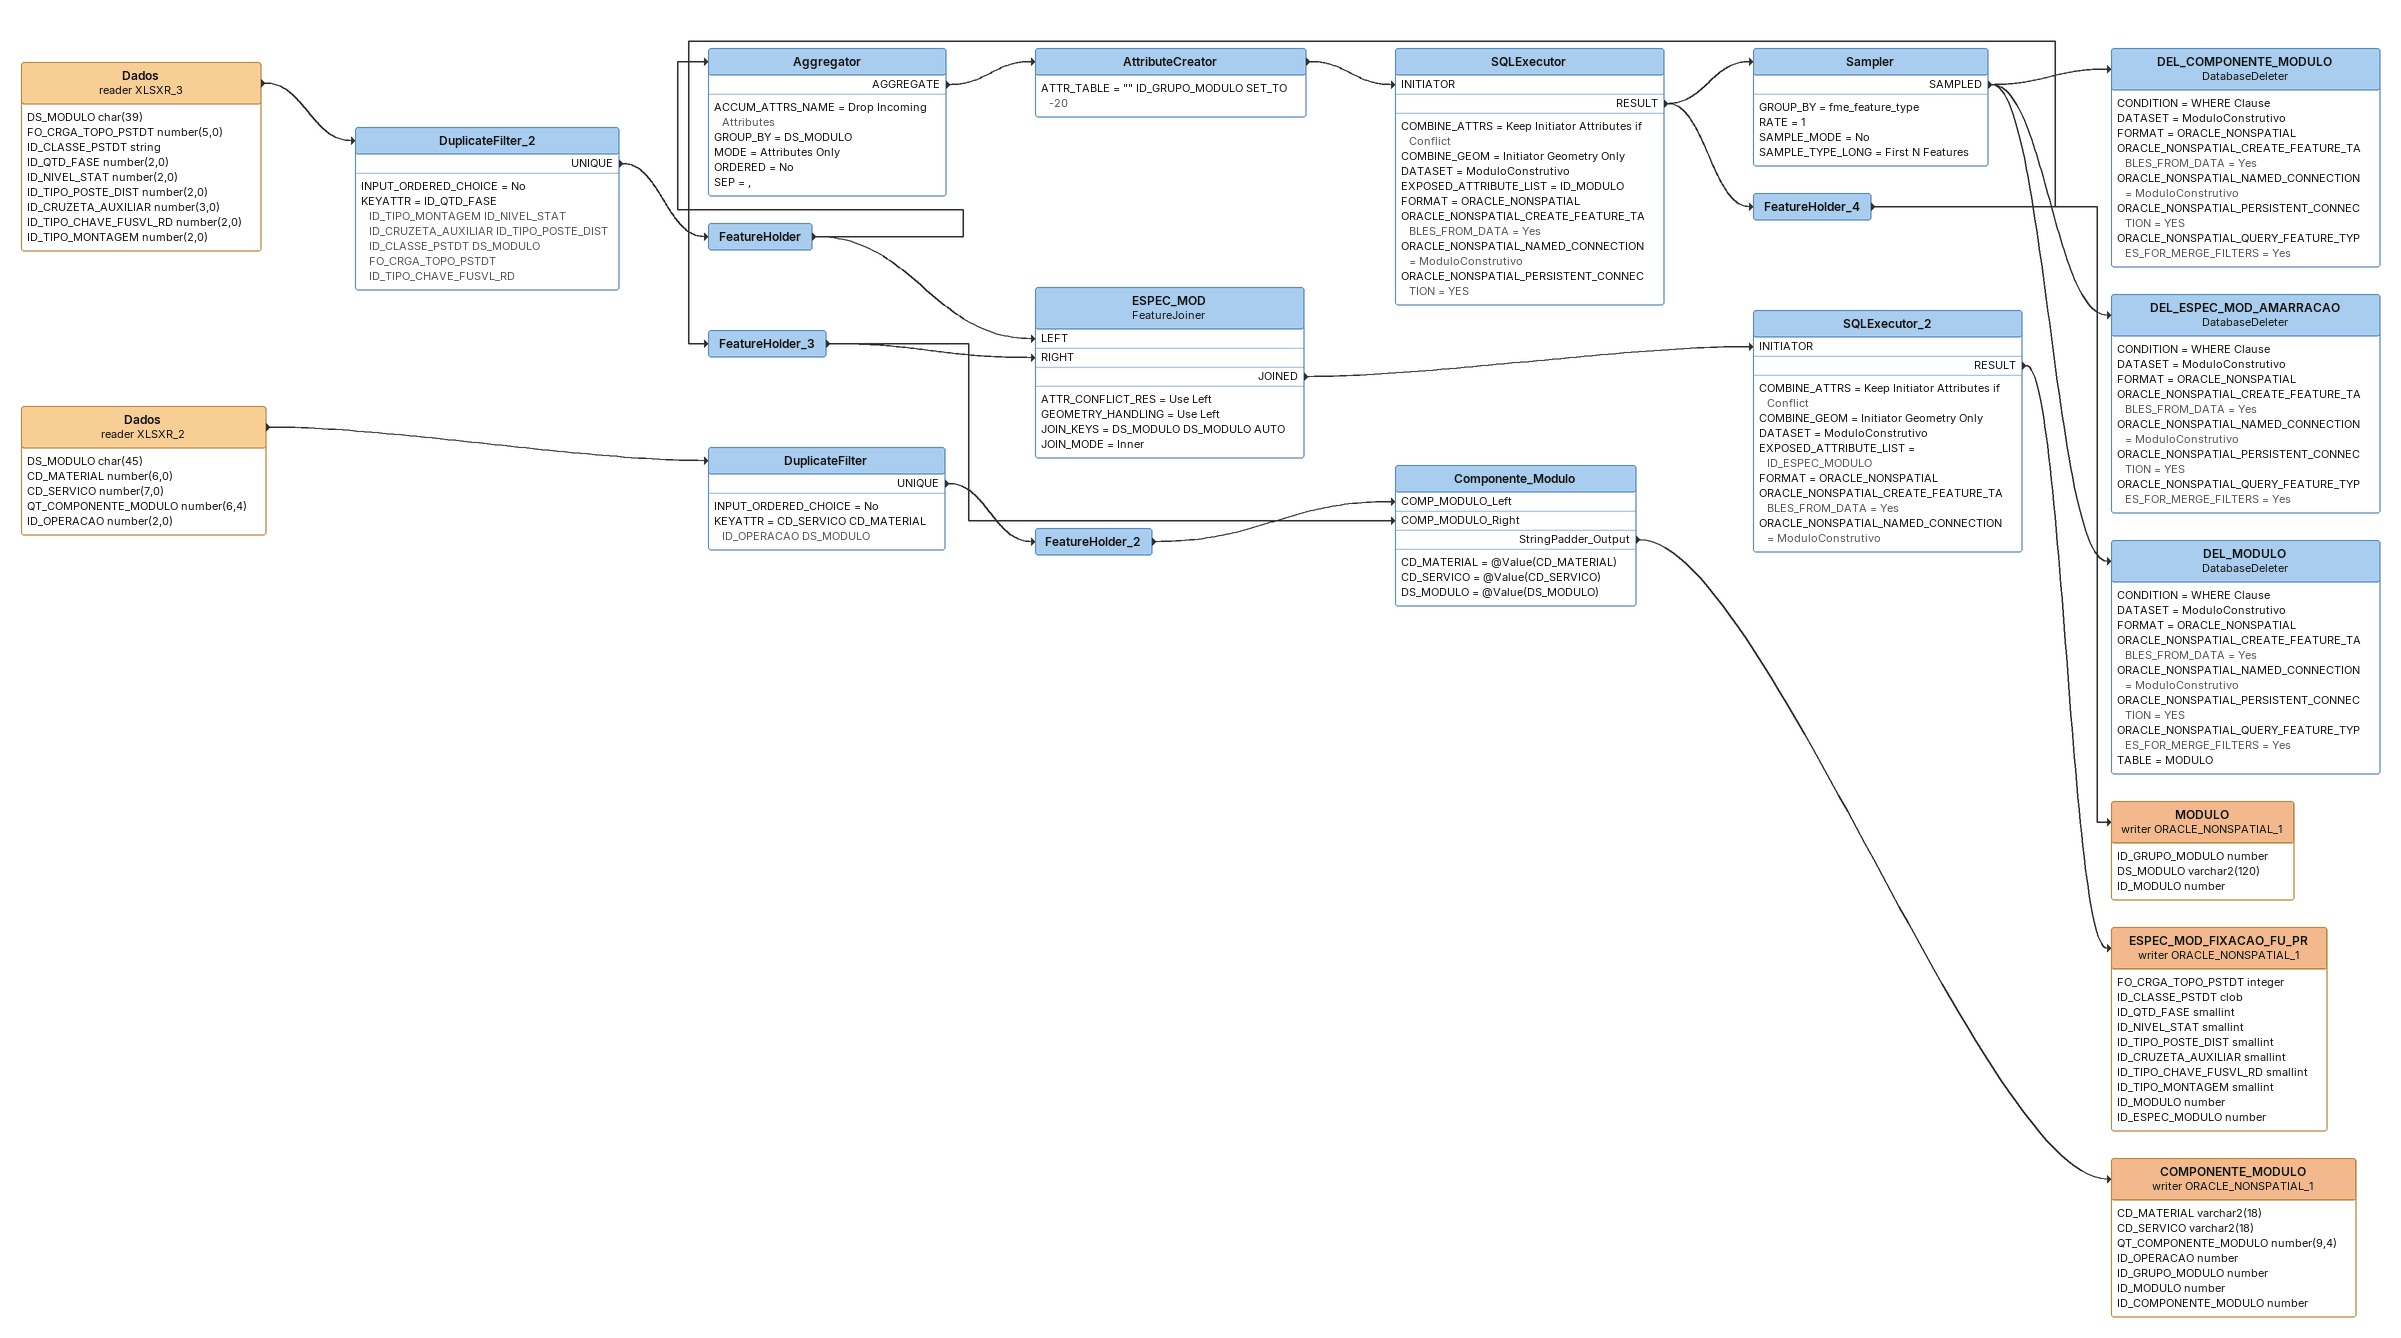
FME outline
Dados (reader XLSXR_3)
    attributes: DS_MODULO char(39), FO_CRGA_TOPO_PSTDT number(5,0), ID_CLASSE_PSTDT string, ID_QTD_FASE number(2,0), ID_NIVEL_STAT number(2,0), ID_TIPO_POSTE_DIST number(2,0), ID_CRUZETA_AUXILIAR number(3,0), ID_TIPO_CHAVE_FUSVL_RD number(2,0), ID_TIPO_MONTAGEM number(2,0)
    -> DuplicateFilter_2
DuplicateFilter_2
    INPUT_ORDERED_CHOICE = No
    KEYATTR = ID_QTD_FASE ID_TIPO_MONTAGEM ID_NIVEL_STAT ID_CRUZETA_AUXILIAR ID_TIPO_POSTE_DIST ID_CLASSE_PSTDT DS_MODULO FO_CRGA_TOPO_PSTDT ID_TIPO_CHAVE_FUSVL_RD
    UNIQUE -> FeatureHolder
FeatureHolder
    -> Aggregator
    -> ESPEC_MOD [LEFT]
Aggregator
    ACCUM_ATTRS_NAME = Drop Incoming Attributes
    GROUP_BY = DS_MODULO
    MODE = Attributes Only
    ORDERED = No
    SEP = ,
    AGGREGATE -> AttributeCreator
AttributeCreator
    ATTR_TABLE = "" ID_GRUPO_MODULO SET_TO -20
    -> SQLExecutor [INITIATOR]
SQLExecutor
    COMBINE_ATTRS = Keep Initiator Attributes if Conflict
    COMBINE_GEOM = Initiator Geometry Only
    DATASET = ModuloConstrutivo
    EXPOSED_ATTRIBUTE_LIST = ID_MODULO
    FORMAT = ORACLE_NONSPATIAL
    ORACLE_NONSPATIAL_CREATE_FEATURE_TABLES_FROM_DATA = Yes
    ORACLE_NONSPATIAL_NAMED_CONNECTION = ModuloConstrutivo
    ORACLE_NONSPATIAL_PERSISTENT_CONNECTION = YES
    RESULT -> Sampler
    RESULT -> FeatureHolder_4
Sampler
    GROUP_BY = fme_feature_type
    RATE = 1
    SAMPLE_MODE = No
    SAMPLE_TYPE_LONG = First N Features
    SAMPLED -> DEL_COMPONENTE_MODULO
    SAMPLED -> DEL_ESPEC_MOD_AMARRACAO
    SAMPLED -> DEL_MODULO
DEL_COMPONENTE_MODULO: DatabaseDeleter
    CONDITION = WHERE Clause
    DATASET = ModuloConstrutivo
    FORMAT = ORACLE_NONSPATIAL
    ORACLE_NONSPATIAL_CREATE_FEATURE_TABLES_FROM_DATA = Yes
    ORACLE_NONSPATIAL_NAMED_CONNECTION = ModuloConstrutivo
    ORACLE_NONSPATIAL_PERSISTENT_CONNECTION = YES
    ORACLE_NONSPATIAL_QUERY_FEATURE_TYPES_FOR_MERGE_FILTERS = Yes
DEL_ESPEC_MOD_AMARRACAO: DatabaseDeleter
    CONDITION = WHERE Clause
    DATASET = ModuloConstrutivo
    FORMAT = ORACLE_NONSPATIAL
    ORACLE_NONSPATIAL_CREATE_FEATURE_TABLES_FROM_DATA = Yes
    ORACLE_NONSPATIAL_NAMED_CONNECTION = ModuloConstrutivo
    ORACLE_NONSPATIAL_PERSISTENT_CONNECTION = YES
    ORACLE_NONSPATIAL_QUERY_FEATURE_TYPES_FOR_MERGE_FILTERS = Yes
DEL_MODULO: DatabaseDeleter
    CONDITION = WHERE Clause
    DATASET = ModuloConstrutivo
    FORMAT = ORACLE_NONSPATIAL
    ORACLE_NONSPATIAL_CREATE_FEATURE_TABLES_FROM_DATA = Yes
    ORACLE_NONSPATIAL_NAMED_CONNECTION = ModuloConstrutivo
    ORACLE_NONSPATIAL_PERSISTENT_CONNECTION = YES
    ORACLE_NONSPATIAL_QUERY_FEATURE_TYPES_FOR_MERGE_FILTERS = Yes
    TABLE = MODULO
FeatureHolder_4
    -> MODULO (writer ORACLE_NONSPATIAL_1)
    -> FeatureHolder_3
MODULO (writer ORACLE_NONSPATIAL_1)
    attributes: ID_GRUPO_MODULO number, DS_MODULO varchar2(120), ID_MODULO number
FeatureHolder_3
    -> Componente_Modulo [COMP_MODULO_Right]
    -> ESPEC_MOD [RIGHT]
ESPEC_MOD: FeatureJoiner
    ATTR_CONFLICT_RES = Use Left
    GEOMETRY_HANDLING = Use Left
    JOIN_KEYS = DS_MODULO DS_MODULO AUTO
    JOIN_MODE = Inner
    JOINED -> SQLExecutor_2 [INITIATOR]
SQLExecutor_2
    COMBINE_ATTRS = Keep Initiator Attributes if Conflict
    COMBINE_GEOM = Initiator Geometry Only
    DATASET = ModuloConstrutivo
    EXPOSED_ATTRIBUTE_LIST = ID_ESPEC_MODULO
    FORMAT = ORACLE_NONSPATIAL
    ORACLE_NONSPATIAL_CREATE_FEATURE_TABLES_FROM_DATA = Yes
    ORACLE_NONSPATIAL_NAMED_CONNECTION = ModuloConstrutivo
    RESULT -> ESPEC_MOD_FIXACAO_FU_PR (writer ORACLE_NONSPATIAL_1)
ESPEC_MOD_FIXACAO_FU_PR (writer ORACLE_NONSPATIAL_1)
    attributes: FO_CRGA_TOPO_PSTDT integer, ID_CLASSE_PSTDT clob, ID_QTD_FASE smallint, ID_NIVEL_STAT smallint, ID_TIPO_POSTE_DIST smallint, ID_CRUZETA_AUXILIAR smallint, ID_TIPO_CHAVE_FUSVL_RD smallint, ID_TIPO_MONTAGEM smallint, ID_MODULO number, ID_ESPEC_MODULO number
Dados (reader XLSXR_2)
    attributes: DS_MODULO char(45), CD_MATERIAL number(6,0), CD_SERVICO number(7,0), QT_COMPONENTE_MODULO number(6,4), ID_OPERACAO number(2,0)
    -> DuplicateFilter
DuplicateFilter
    INPUT_ORDERED_CHOICE = No
    KEYATTR = CD_SERVICO CD_MATERIAL ID_OPERACAO DS_MODULO
    UNIQUE -> FeatureHolder_2
FeatureHolder_2
    -> Componente_Modulo [COMP_MODULO_Left]
Componente_Modulo
    CD_MATERIAL = @Value(CD_MATERIAL)
    CD_SERVICO = @Value(CD_SERVICO)
    DS_MODULO = @Value(DS_MODULO)
    StringPadder_Output -> COMPONENTE_MODULO (writer ORACLE_NONSPATIAL_1)
COMPONENTE_MODULO (writer ORACLE_NONSPATIAL_1)
    attributes: CD_MATERIAL varchar2(18), CD_SERVICO varchar2(18), QT_COMPONENTE_MODULO number(9,4), ID_OPERACAO number, ID_GRUPO_MODULO number, ID_MODULO number, ID_COMPONENTE_MODULO number
